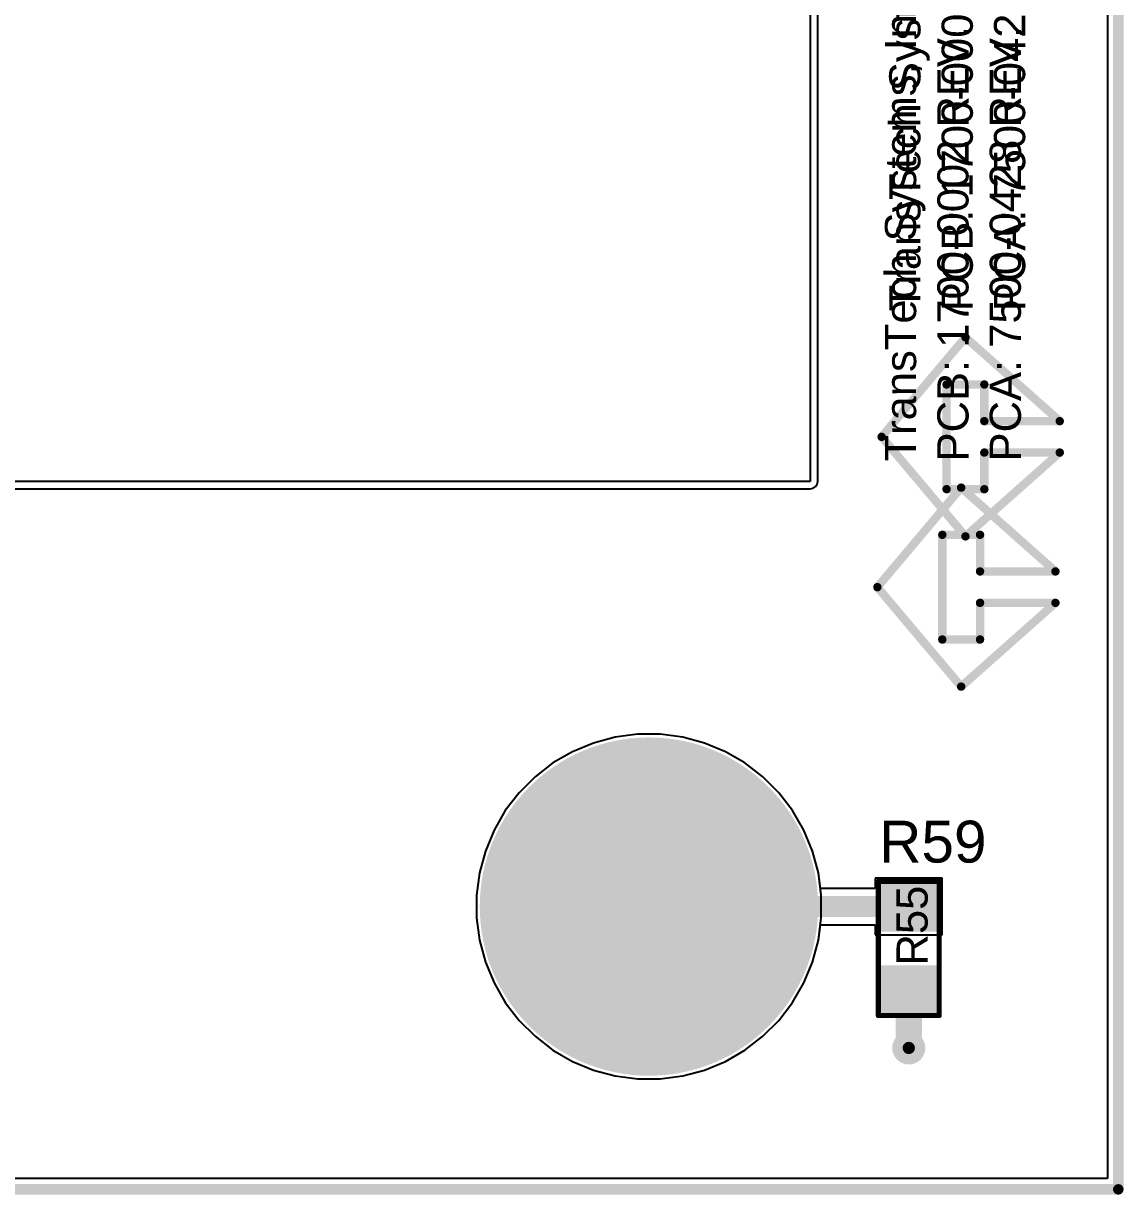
# Model space of a CAD drawing. Header units: inches. Extents: x -0.91 to 3.86, y -0.82 to 4.16.
# Drawn here: x 2.805 to 3.855, y -0.005 to 1.113 of the extents above; entities that cross this region are included whole.
import ezdxf

# ---------------------------------------------------------------- set-up
doc = ezdxf.new("R2010")
doc.units = ezdxf.units.IN
doc.header["$MEASUREMENT"] = 0
for name, color, linetype in [('Board Outline', 216, 'Continuous'), ('Bottom Layer 1', 5, 'Continuous'), ('Bottom Solder', 6, 'Continuous'), ('GND+Signal', 16, 'Continuous'), ('Mechanical 17', 56, 'Continuous'), ('Multi-Layer', 9, 'Continuous'), ('Pad Holes', 156, 'Continuous'), ('PWR+Signal', 76, 'Continuous'), ('Top Layer 1', 1, 'Continuous'), ('Top Overlay', 2, 'Continuous'), ('Top Paste', 8, 'Continuous'), ('Top Solder', 216, 'Continuous'), ('Via Holes', 16, 'Continuous')]:
    doc.layers.add(name, color=color, linetype=linetype)
doc.styles.add('Arial', font='', dxfattribs={"height": 0.2})
doc.styles.get('Arial').set_extended_font_data('Arial')

# ---------------------------------------------------------------- blocks, each defined once
blk = doc.blocks.new('R___0805_106')
at = {"layer": 'Top Layer 1'}
for points in [[(-0.06, 0.025), (-0.02, 0.025), (-0.02, -0.025), (-0.06, -0.025)], [(0.02, 0.025), (0.06, 0.025), (0.06, -0.025), (0.02, -0.025)]]:
    blk.add_hatch(color=1, dxfattribs=at).paths.add_polyline_path(points)
at = {"layer": 'Top Paste'}
for points in [[(-0.06, 0.025), (-0.02, 0.025), (-0.02, -0.025), (-0.06, -0.025)], [(0.02, 0.025), (0.06, 0.025), (0.06, -0.025), (0.02, -0.025)]]:
    blk.add_hatch(color=8, dxfattribs=at).paths.add_polyline_path(points)
at = {"layer": 'Top Solder'}
for points in [[(-0.064, 0.029), (-0.016, 0.029), (-0.016, -0.029), (-0.064, -0.029)], [(0.016, 0.029), (0.064, 0.029), (0.064, -0.029), (0.016, -0.029)]]:
    blk.add_hatch(color=216, dxfattribs=at).paths.add_polyline_path(points)
at = {"layer": 'Top Overlay'}
for points in [[(-0.064, 0.029, 0.005, 0.005, 0), (0.064, 0.029, 0.005, 0.005, 0)], [(-0.064, 0.029, 0.005, 0.005, 0), (-0.064, -0.029, 0.005, 0.005, 0)], [(0.064, 0.029, 0.005, 0.005, 0), (0.064, -0.029, 0.005, 0.005, 0)], [(-0.064, -0.029, 0.005, 0.005, 0), (0.064, -0.029, 0.005, 0.005, 0)]]:
    blk.add_lwpolyline(points, format="xyseb", dxfattribs=at)
for points in [[(-0.0653, 0.029, 0.0025, 0.0025, 1), (-0.0628, 0.029, 0.0025, 0.0025, 1)], [(-0.0653, 0.029, 0.0025, 0.0025, 1), (-0.0628, 0.029, 0.0025, 0.0025, 1)], [(0.0628, 0.029, 0.0025, 0.0025, 1), (0.0653, 0.029, 0.0025, 0.0025, 1)], [(0.0628, 0.029, 0.0025, 0.0025, 1), (0.0653, 0.029, 0.0025, 0.0025, 1)], [(-0.0653, -0.029, 0.0025, 0.0025, 1), (-0.0628, -0.029, 0.0025, 0.0025, 1)], [(-0.0653, -0.029, 0.0025, 0.0025, 1), (-0.0628, -0.029, 0.0025, 0.0025, 1)], [(0.0628, -0.029, 0.0025, 0.0025, 1), (0.0653, -0.029, 0.0025, 0.0025, 1)], [(0.0628, -0.029, 0.0025, 0.0025, 1), (0.0653, -0.029, 0.0025, 0.0025, 1)]]:
    blk.add_lwpolyline(points, format="xyseb", close=True, dxfattribs=at)
blk = doc.blocks.new('M4_M________H____110')
at = {"layer": 'Bottom Layer 1'}
h = blk.add_hatch(color=5, dxfattribs=at)
edge = h.paths.add_edge_path()
edge.add_arc((0, 0), 0.1575, 0, 360)
at = {"layer": 'Bottom Solder'}
h = blk.add_hatch(color=6, dxfattribs=at)
edge = h.paths.add_edge_path()
edge.add_arc((0, 0), 0.1615, 0, 360)
at = {"layer": 'GND+Signal'}
h = blk.add_hatch(color=16, dxfattribs=at)
edge = h.paths.add_edge_path()
edge.add_arc((0, 0), 0.1575, 0, 360)
at = {"layer": 'Multi-Layer'}
h = blk.add_hatch(color=9, dxfattribs=at)
edge = h.paths.add_edge_path()
edge.add_arc((0, 0), 0.1575, 0, 360)
at = {"layer": 'Pad Holes'}
h = blk.add_hatch(color=7, dxfattribs=at)
edge = h.paths.add_edge_path()
edge.add_arc((0, 0), 0.0886, 0, 360)
at = {"layer": 'PWR+Signal'}
h = blk.add_hatch(color=76, dxfattribs=at)
edge = h.paths.add_edge_path()
edge.add_arc((0, 0), 0.1575, 0, 360)
at = {"layer": 'Top Layer 1'}
h = blk.add_hatch(color=1, dxfattribs=at)
edge = h.paths.add_edge_path()
edge.add_arc((0, 0), 0.1575, 0, 360)
at = {"layer": 'Top Solder'}
h = blk.add_hatch(color=216, dxfattribs=at)
edge = h.paths.add_edge_path()
edge.add_arc((0, 0), 0.1615, 0, 360)

msp = doc.modelspace()

# ---------------------------------------------------------------- hatches: boundary and pattern name
at = {"layer": 'Bottom Layer 1'}
h = msp.add_hatch(color=5, dxfattribs=at)
edge = h.paths.add_edge_path()
edge.add_arc((3.65, 0.135), 0.0118, 0, 360)
at = {"layer": 'Bottom Solder'}
h = msp.add_hatch(color=6, dxfattribs=at)
edge = h.paths.add_edge_path()
edge.add_arc((3.65, 0.135), 0.0158, 0, 360)
at = {"layer": 'GND+Signal'}
h = msp.add_hatch(color=16, dxfattribs=at)
edge = h.paths.add_edge_path()
edge.add_arc((3.65, 0.135), 0.0118, 0, 360)
at = {"layer": 'Pad Holes'}
h = msp.add_hatch(color=7, dxfattribs=at)
edge = h.paths.add_edge_path()
edge.add_arc((3.7, 0.67), 0.002, 0, 360)
h = msp.add_hatch(color=7, dxfattribs=at)
edge = h.paths.add_edge_path()
edge.add_arc((3.7, 0.67), 0.002, 0, 360)
h = msp.add_hatch(color=7, dxfattribs=at)
edge = h.paths.add_edge_path()
edge.add_arc((3.682, 0.625), 0.002, 0, 360)
h = msp.add_hatch(color=7, dxfattribs=at)
edge = h.paths.add_edge_path()
edge.add_arc((3.682, 0.625), 0.002, 0, 360)
h = msp.add_hatch(color=7, dxfattribs=at)
edge = h.paths.add_edge_path()
edge.add_arc((3.718, 0.625), 0.002, 0, 360)
h = msp.add_hatch(color=7, dxfattribs=at)
edge = h.paths.add_edge_path()
edge.add_arc((3.718, 0.625), 0.002, 0, 360)
h = msp.add_hatch(color=7, dxfattribs=at)
edge = h.paths.add_edge_path()
edge.add_arc((3.718, 0.59), 0.002, 0, 360)
h = msp.add_hatch(color=7, dxfattribs=at)
edge = h.paths.add_edge_path()
edge.add_arc((3.718, 0.59), 0.002, 0, 360)
h = msp.add_hatch(color=7, dxfattribs=at)
edge = h.paths.add_edge_path()
edge.add_arc((3.79, 0.59), 0.002, 0, 360)
h = msp.add_hatch(color=7, dxfattribs=at)
edge = h.paths.add_edge_path()
edge.add_arc((3.79, 0.59), 0.002, 0, 360)
h = msp.add_hatch(color=7, dxfattribs=at)
edge = h.paths.add_edge_path()
edge.add_arc((3.62, 0.575), 0.002, 0, 360)
h = msp.add_hatch(color=7, dxfattribs=at)
edge = h.paths.add_edge_path()
edge.add_arc((3.62, 0.575), 0.002, 0, 360)
h = msp.add_hatch(color=7, dxfattribs=at)
edge = h.paths.add_edge_path()
edge.add_arc((3.718, 0.56), 0.002, 0, 360)
h = msp.add_hatch(color=7, dxfattribs=at)
edge = h.paths.add_edge_path()
edge.add_arc((3.718, 0.56), 0.002, 0, 360)
h = msp.add_hatch(color=7, dxfattribs=at)
edge = h.paths.add_edge_path()
edge.add_arc((3.79, 0.56), 0.002, 0, 360)
h = msp.add_hatch(color=7, dxfattribs=at)
edge = h.paths.add_edge_path()
edge.add_arc((3.79, 0.56), 0.002, 0, 360)
h = msp.add_hatch(color=7, dxfattribs=at)
edge = h.paths.add_edge_path()
edge.add_arc((3.682, 0.525), 0.002, 0, 360)
h = msp.add_hatch(color=7, dxfattribs=at)
edge = h.paths.add_edge_path()
edge.add_arc((3.682, 0.525), 0.002, 0, 360)
h = msp.add_hatch(color=7, dxfattribs=at)
edge = h.paths.add_edge_path()
edge.add_arc((3.718, 0.525), 0.002, 0, 360)
h = msp.add_hatch(color=7, dxfattribs=at)
edge = h.paths.add_edge_path()
edge.add_arc((3.718, 0.525), 0.002, 0, 360)
h = msp.add_hatch(color=7, dxfattribs=at)
edge = h.paths.add_edge_path()
edge.add_arc((3.7, 0.48), 0.002, 0, 360)
h = msp.add_hatch(color=7, dxfattribs=at)
edge = h.paths.add_edge_path()
edge.add_arc((3.7, 0.48), 0.002, 0, 360)
at = {"layer": 'PWR+Signal'}
h = msp.add_hatch(color=76, dxfattribs=at)
edge = h.paths.add_edge_path()
edge.add_arc((3.65, 0.135), 0.0118, 0, 360)
at = {"layer": 'Top Layer 1'}
h = msp.add_hatch(color=1, dxfattribs=at)
edge = h.paths.add_edge_path()
edge.add_arc((3.65, 0.135), 0.0118, 0, 360)
at = {"layer": 'Top Solder'}
h = msp.add_hatch(color=216, dxfattribs=at)
edge = h.paths.add_edge_path()
edge.add_arc((3.65, 0.135), 0.0158, 0, 360)
at = {"layer": 'Via Holes'}
h = msp.add_hatch(color=7, dxfattribs=at)
edge = h.paths.add_edge_path()
edge.add_arc((3.65, 0.135), 0.00591, 0, 360)

# ---------------------------------------------------------------- linework, layer by layer
at = {"layer": 'Board Outline'}
for points in [[(3.85, 0, 0.01, 0.01, 0), (3.85, 4.15, 0.01, 0.01, 0)], [(0, 0, 0.01, 0.01, 0), (3.85, 0, 0.01, 0.01, 0)]]:
    msp.add_lwpolyline(points, format="xyseb", dxfattribs=at)
msp.add_lwpolyline([(3.8475, 0, 0.005, 0.005, 1), (3.8525, 0, 0.005, 0.005, 1)], format="xyseb", close=True, dxfattribs=at)
msp.add_lwpolyline([(3.8475, 0, 0.005, 0.005, 1), (3.8525, 0, 0.005, 0.005, 1)], format="xyseb", close=True, dxfattribs=at)
at = {"layer": 'Bottom Layer 1'}
for p, q in [((3.8398, 4.1398), (3.8398, 0.0102)), ((3.349, 0.4261), (3.3291, 0.4178)), ((3.3698, 0.4317), (3.349, 0.4261)), ((3.3912, 0.4345), (3.3698, 0.4317)), ((3.4128, 0.4345), (3.3912, 0.4345)), ((3.4342, 0.4317), (3.4128, 0.4345)), ((3.455, 0.4261), (3.4342, 0.4317)), ((3.4749, 0.4178), (3.455, 0.4261)), ((3.3291, 0.4178), (3.3104, 0.4071)), ((3.4936, 0.4071), (3.4749, 0.4178)), ((3.3104, 0.4071), (3.2933, 0.3939)), ((3.5107, 0.3939), (3.4936, 0.4071)), ((3.2933, 0.3939), (3.2781, 0.3787)), ((3.5259, 0.3787), (3.5107, 0.3939)), ((3.2781, 0.3787), (3.2649, 0.3616)), ((3.5391, 0.3616), (3.5259, 0.3787)), ((3.2649, 0.3616), (3.2542, 0.3429)), ((3.5498, 0.3429), (3.5391, 0.3616)), ((3.2542, 0.3429), (3.2459, 0.323)), ((3.5581, 0.323), (3.5498, 0.3429)), ((3.2459, 0.323), (3.2403, 0.3022)), ((3.5637, 0.3022), (3.5581, 0.323)), ((3.2403, 0.3022), (3.2375, 0.2808)), ((3.5665, 0.2808), (3.5637, 0.3022)), ((3.2375, 0.2808), (3.2375, 0.2592)), ((3.5665, 0.2592), (3.5665, 0.2808)), ((3.2375, 0.2592), (3.2403, 0.2378)), ((3.5637, 0.2378), (3.5665, 0.2592)), ((3.2403, 0.2378), (3.2459, 0.217)), ((3.5581, 0.217), (3.5637, 0.2378)), ((3.2459, 0.217), (3.2542, 0.1971)), ((3.5498, 0.1971), (3.5581, 0.217)), ((3.2542, 0.1971), (3.2649, 0.1784)), ((3.5391, 0.1784), (3.5498, 0.1971)), ((3.2649, 0.1784), (3.2781, 0.1613)), ((3.5259, 0.1613), (3.5391, 0.1784)), ((3.2781, 0.1613), (3.2933, 0.1461)), ((3.5107, 0.1461), (3.5259, 0.1613)), ((3.2933, 0.1461), (3.3104, 0.1329)), ((3.4936, 0.1329), (3.5107, 0.1461)), ((3.3104, 0.1329), (3.3291, 0.1222)), ((3.4749, 0.1222), (3.4936, 0.1329)), ((3.3291, 0.1222), (3.349, 0.1139)), ((3.349, 0.1139), (3.3698, 0.1083)), ((3.4342, 0.1083), (3.455, 0.1139)), ((3.455, 0.1139), (3.4749, 0.1222)), ((3.3698, 0.1083), (3.3912, 0.1055)), ((3.3912, 0.1055), (3.4128, 0.1055)), ((3.4128, 0.1055), (3.4342, 0.1083)), ((3.8398, 0.0102), (0.0102, 0.0102))]:
    msp.add_line(p, q, dxfattribs=at)
at = {"layer": 'GND+Signal'}
for p, q in [((3.8398, 4.1398), (3.8398, 0.0102)), ((3.349, 0.4261), (3.3291, 0.4178)), ((3.3698, 0.4317), (3.349, 0.4261)), ((3.3912, 0.4345), (3.3698, 0.4317)), ((3.4128, 0.4345), (3.3912, 0.4345)), ((3.4342, 0.4317), (3.4128, 0.4345)), ((3.455, 0.4261), (3.4342, 0.4317)), ((3.4749, 0.4178), (3.455, 0.4261)), ((3.3291, 0.4178), (3.3104, 0.4071)), ((3.4936, 0.4071), (3.4749, 0.4178)), ((3.3104, 0.4071), (3.2933, 0.3939)), ((3.5107, 0.3939), (3.4936, 0.4071)), ((3.2933, 0.3939), (3.2781, 0.3787)), ((3.5259, 0.3787), (3.5107, 0.3939)), ((3.2781, 0.3787), (3.2649, 0.3616)), ((3.5391, 0.3616), (3.5259, 0.3787)), ((3.2649, 0.3616), (3.2542, 0.3429)), ((3.5498, 0.3429), (3.5391, 0.3616)), ((3.2542, 0.3429), (3.2459, 0.323)), ((3.5581, 0.323), (3.5498, 0.3429)), ((3.2459, 0.323), (3.2403, 0.3022)), ((3.5637, 0.3022), (3.5581, 0.323)), ((3.2403, 0.3022), (3.2375, 0.2808)), ((3.5665, 0.2808), (3.5637, 0.3022)), ((3.2375, 0.2808), (3.2375, 0.2592)), ((3.5665, 0.2592), (3.5665, 0.2808)), ((3.2375, 0.2592), (3.2403, 0.2378)), ((3.5637, 0.2378), (3.5665, 0.2592)), ((3.2403, 0.2378), (3.2459, 0.217)), ((3.5581, 0.217), (3.5637, 0.2378)), ((3.2459, 0.217), (3.2542, 0.1971)), ((3.5498, 0.1971), (3.5581, 0.217)), ((3.2542, 0.1971), (3.2649, 0.1784)), ((3.5391, 0.1784), (3.5498, 0.1971)), ((3.2649, 0.1784), (3.2781, 0.1613)), ((3.5259, 0.1613), (3.5391, 0.1784)), ((3.2781, 0.1613), (3.2933, 0.1461)), ((3.5107, 0.1461), (3.5259, 0.1613)), ((3.2933, 0.1461), (3.3104, 0.1329)), ((3.4936, 0.1329), (3.5107, 0.1461)), ((3.3104, 0.1329), (3.3291, 0.1222)), ((3.4749, 0.1222), (3.4936, 0.1329)), ((3.3291, 0.1222), (3.349, 0.1139)), ((3.349, 0.1139), (3.3698, 0.1083)), ((3.4342, 0.1083), (3.455, 0.1139)), ((3.455, 0.1139), (3.4749, 0.1222)), ((3.3698, 0.1083), (3.3912, 0.1055)), ((3.3912, 0.1055), (3.4128, 0.1055)), ((3.4128, 0.1055), (3.4342, 0.1083)), ((3.8398, 0.0102), (0.0102, 0.0102))]:
    msp.add_line(p, q, dxfattribs=at)
at = {"layer": 'Mechanical 17'}
for points in [[(3.62, 0.575, 0.008, 0.008, 0), (3.7, 0.67, 0.008, 0.008, 0)], [(3.7, 0.67, 0.008, 0.008, 0), (3.79, 0.59, 0.008, 0.008, 0)], [(3.682, 0.625, 0.008, 0.008, 0), (3.718, 0.625, 0.008, 0.008, 0)], [(3.682, 0.525, 0.008, 0.008, 0), (3.682, 0.625, 0.008, 0.008, 0)], [(3.718, 0.59, 0.008, 0.008, 0), (3.718, 0.625, 0.008, 0.008, 0)], [(3.718, 0.59, 0.008, 0.008, 0), (3.79, 0.59, 0.008, 0.008, 0)], [(3.62, 0.575, 0.008, 0.008, 0), (3.7, 0.48, 0.008, 0.008, 0)], [(3.7, 0.48, 0.008, 0.008, 0), (3.79, 0.56, 0.008, 0.008, 0)], [(3.718, 0.525, 0.008, 0.008, 0), (3.718, 0.56, 0.008, 0.008, 0)], [(3.718, 0.56, 0.008, 0.008, 0), (3.79, 0.56, 0.008, 0.008, 0)], [(3.682, 0.525, 0.008, 0.008, 0), (3.718, 0.525, 0.008, 0.008, 0)]]:
    msp.add_lwpolyline(points, format="xyseb", dxfattribs=at)
for points in [[(3.698, 0.67, 0.004, 0.004, 1), (3.702, 0.67, 0.004, 0.004, 1)], [(3.698, 0.67, 0.004, 0.004, 1), (3.702, 0.67, 0.004, 0.004, 1)], [(3.68, 0.625, 0.004, 0.004, 1), (3.684, 0.625, 0.004, 0.004, 1)], [(3.68, 0.625, 0.004, 0.004, 1), (3.684, 0.625, 0.004, 0.004, 1)], [(3.716, 0.625, 0.004, 0.004, 1), (3.72, 0.625, 0.004, 0.004, 1)], [(3.716, 0.625, 0.004, 0.004, 1), (3.72, 0.625, 0.004, 0.004, 1)], [(3.716, 0.59, 0.004, 0.004, 1), (3.72, 0.59, 0.004, 0.004, 1)], [(3.716, 0.59, 0.004, 0.004, 1), (3.72, 0.59, 0.004, 0.004, 1)], [(3.788, 0.59, 0.004, 0.004, 1), (3.792, 0.59, 0.004, 0.004, 1)], [(3.788, 0.59, 0.004, 0.004, 1), (3.792, 0.59, 0.004, 0.004, 1)], [(3.618, 0.575, 0.004, 0.004, 1), (3.622, 0.575, 0.004, 0.004, 1)], [(3.618, 0.575, 0.004, 0.004, 1), (3.622, 0.575, 0.004, 0.004, 1)], [(3.716, 0.56, 0.004, 0.004, 1), (3.72, 0.56, 0.004, 0.004, 1)], [(3.716, 0.56, 0.004, 0.004, 1), (3.72, 0.56, 0.004, 0.004, 1)], [(3.788, 0.56, 0.004, 0.004, 1), (3.792, 0.56, 0.004, 0.004, 1)], [(3.788, 0.56, 0.004, 0.004, 1), (3.792, 0.56, 0.004, 0.004, 1)], [(3.68, 0.525, 0.004, 0.004, 1), (3.684, 0.525, 0.004, 0.004, 1)], [(3.68, 0.525, 0.004, 0.004, 1), (3.684, 0.525, 0.004, 0.004, 1)], [(3.716, 0.525, 0.004, 0.004, 1), (3.72, 0.525, 0.004, 0.004, 1)], [(3.716, 0.525, 0.004, 0.004, 1), (3.72, 0.525, 0.004, 0.004, 1)], [(3.698, 0.48, 0.004, 0.004, 1), (3.702, 0.48, 0.004, 0.004, 1)], [(3.698, 0.48, 0.004, 0.004, 1), (3.702, 0.48, 0.004, 0.004, 1)]]:
    msp.add_lwpolyline(points, format="xyseb", close=True, dxfattribs=at)
at = {"layer": 'PWR+Signal'}
for p, q in [((3.8398, 4.1398), (3.8398, 0.0102)), ((3.556, 3.1522), (3.556, 0.676)), ((3.5631, 0.676), (3.5631, 3.1522)), ((3.556, 0.676), (0.249, 0.676)), ((3.5587, 0.6694), (3.561, 0.671)), ((3.561, 0.671), (3.5626, 0.6733)), ((3.5626, 0.6733), (3.5631, 0.676)), ((0.6229, 0.6689), (3.556, 0.6689)), ((3.556, 0.6689), (3.5587, 0.6694)), ((3.349, 0.4261), (3.3291, 0.4178)), ((3.3698, 0.4317), (3.349, 0.4261)), ((3.3912, 0.4345), (3.3698, 0.4317)), ((3.4128, 0.4345), (3.3912, 0.4345)), ((3.4342, 0.4317), (3.4128, 0.4345)), ((3.455, 0.4261), (3.4342, 0.4317)), ((3.4749, 0.4178), (3.455, 0.4261)), ((3.3291, 0.4178), (3.3104, 0.4071)), ((3.4936, 0.4071), (3.4749, 0.4178)), ((3.3104, 0.4071), (3.2933, 0.3939)), ((3.5107, 0.3939), (3.4936, 0.4071)), ((3.2933, 0.3939), (3.2781, 0.3787)), ((3.5259, 0.3787), (3.5107, 0.3939)), ((3.2781, 0.3787), (3.2649, 0.3616)), ((3.5391, 0.3616), (3.5259, 0.3787)), ((3.2649, 0.3616), (3.2542, 0.3429)), ((3.5498, 0.3429), (3.5391, 0.3616)), ((3.2542, 0.3429), (3.2459, 0.323)), ((3.5581, 0.323), (3.5498, 0.3429)), ((3.2459, 0.323), (3.2403, 0.3022)), ((3.5637, 0.3022), (3.5581, 0.323)), ((3.2403, 0.3022), (3.2375, 0.2808)), ((3.5665, 0.2808), (3.5637, 0.3022)), ((3.2375, 0.2808), (3.2375, 0.2592)), ((3.5665, 0.2592), (3.5665, 0.2808)), ((3.2375, 0.2592), (3.2403, 0.2378)), ((3.5637, 0.2378), (3.5665, 0.2592)), ((3.2403, 0.2378), (3.2459, 0.217)), ((3.5581, 0.217), (3.5637, 0.2378)), ((3.2459, 0.217), (3.2542, 0.1971)), ((3.5498, 0.1971), (3.5581, 0.217)), ((3.2542, 0.1971), (3.2649, 0.1784)), ((3.5391, 0.1784), (3.5498, 0.1971)), ((3.2649, 0.1784), (3.2781, 0.1613)), ((3.5259, 0.1613), (3.5391, 0.1784)), ((3.2781, 0.1613), (3.2933, 0.1461)), ((3.5107, 0.1461), (3.5259, 0.1613)), ((3.2933, 0.1461), (3.3104, 0.1329)), ((3.4936, 0.1329), (3.5107, 0.1461)), ((3.3104, 0.1329), (3.3291, 0.1222)), ((3.4749, 0.1222), (3.4936, 0.1329)), ((3.3291, 0.1222), (3.349, 0.1139)), ((3.349, 0.1139), (3.3698, 0.1083)), ((3.4342, 0.1083), (3.455, 0.1139)), ((3.455, 0.1139), (3.4749, 0.1222)), ((3.3698, 0.1083), (3.3912, 0.1055)), ((3.3912, 0.1055), (3.4128, 0.1055)), ((3.4128, 0.1055), (3.4342, 0.1083)), ((3.8398, 0.0102), (0.0102, 0.0102))]:
    msp.add_line(p, q, dxfattribs=at)
at = {"layer": 'Top Layer 1'}
for p, q in [((3.8398, 4.1398), (3.8398, 0.0102)), ((3.349, 0.4261), (3.3291, 0.4178)), ((3.3698, 0.4317), (3.349, 0.4261)), ((3.3912, 0.4345), (3.3698, 0.4317)), ((3.4128, 0.4345), (3.3912, 0.4345)), ((3.4342, 0.4317), (3.4128, 0.4345)), ((3.455, 0.4261), (3.4342, 0.4317)), ((3.4749, 0.4178), (3.455, 0.4261)), ((3.3291, 0.4178), (3.3104, 0.4071)), ((3.4936, 0.4071), (3.4749, 0.4178)), ((3.3104, 0.4071), (3.2933, 0.3939)), ((3.5107, 0.3939), (3.4936, 0.4071)), ((3.2933, 0.3939), (3.2781, 0.3787)), ((3.5259, 0.3787), (3.5107, 0.3939)), ((3.2781, 0.3787), (3.2649, 0.3616)), ((3.5391, 0.3616), (3.5259, 0.3787)), ((3.2649, 0.3616), (3.2542, 0.3429)), ((3.5498, 0.3429), (3.5391, 0.3616)), ((3.2542, 0.3429), (3.2459, 0.323)), ((3.5581, 0.323), (3.5498, 0.3429)), ((3.2459, 0.323), (3.2403, 0.3022)), ((3.5637, 0.3022), (3.5581, 0.323)), ((3.2403, 0.3022), (3.2375, 0.2808)), ((3.5656, 0.2873), (3.5637, 0.3022)), ((3.682, 0.297), (3.618, 0.297)), ((3.618, 0.297), (3.618, 0.2873)), ((3.682, 0.243), (3.682, 0.297)), ((3.2375, 0.2808), (3.2375, 0.2592)), ((3.618, 0.2873), (3.5656, 0.2873)), ((3.2375, 0.2592), (3.2403, 0.2378)), ((3.5637, 0.2378), (3.5656, 0.2527)), ((3.5656, 0.2527), (3.618, 0.2527)), ((3.618, 0.2527), (3.618, 0.243)), ((3.2403, 0.2378), (3.2459, 0.217)), ((3.5581, 0.217), (3.5637, 0.2378)), ((3.618, 0.243), (3.682, 0.243)), ((3.2459, 0.217), (3.2542, 0.1971)), ((3.5498, 0.1971), (3.5581, 0.217)), ((3.2542, 0.1971), (3.2649, 0.1784)), ((3.5391, 0.1784), (3.5498, 0.1971)), ((3.2649, 0.1784), (3.2781, 0.1613)), ((3.5259, 0.1613), (3.5391, 0.1784)), ((3.2781, 0.1613), (3.2933, 0.1461)), ((3.5107, 0.1461), (3.5259, 0.1613)), ((3.2933, 0.1461), (3.3104, 0.1329)), ((3.4936, 0.1329), (3.5107, 0.1461)), ((3.3104, 0.1329), (3.3291, 0.1222)), ((3.4749, 0.1222), (3.4936, 0.1329)), ((3.3291, 0.1222), (3.349, 0.1139)), ((3.349, 0.1139), (3.3698, 0.1083)), ((3.4342, 0.1083), (3.455, 0.1139)), ((3.455, 0.1139), (3.4749, 0.1222)), ((3.3698, 0.1083), (3.3912, 0.1055)), ((3.3912, 0.1055), (3.4128, 0.1055)), ((3.4128, 0.1055), (3.4342, 0.1083)), ((3.8398, 0.0102), (0.0102, 0.0102))]:
    msp.add_line(p, q, dxfattribs=at)
for points in [[(3.402, 0.27, 0.02, 0.02, 0), (3.65, 0.27, 0.02, 0.02, 0)], [(3.65, 0.135, 0.025, 0.025, 0), (3.65, 0.19, 0.025, 0.025, 0)]]:
    msp.add_lwpolyline(points, format="xyseb", dxfattribs=at)
for points in [[(3.397, 0.27, 0.01, 0.01, 1), (3.407, 0.27, 0.01, 0.01, 1)], [(3.645, 0.27, 0.01, 0.01, 1), (3.655, 0.27, 0.01, 0.01, 1)], [(3.6438, 0.19, 0.0125, 0.0125, 1), (3.6563, 0.19, 0.0125, 0.0125, 1)], [(3.6438, 0.135, 0.0125, 0.0125, 1), (3.6563, 0.135, 0.0125, 0.0125, 1)]]:
    msp.add_lwpolyline(points, format="xyseb", close=True, dxfattribs=at)
at = {"layer": 'Top Overlay'}
for points in [[(3.6241, 0.7185, 0.008, 0.008, 0), (3.7041, 0.8135, 0.008, 0.008, 0)], [(3.7041, 0.8135, 0.008, 0.008, 0), (3.7941, 0.7335, 0.008, 0.008, 0)], [(3.6861, 0.7685, 0.008, 0.008, 0), (3.7221, 0.7685, 0.008, 0.008, 0)], [(3.6861, 0.6685, 0.008, 0.008, 0), (3.6861, 0.7685, 0.008, 0.008, 0)], [(3.7221, 0.7335, 0.008, 0.008, 0), (3.7221, 0.7685, 0.008, 0.008, 0)], [(3.7221, 0.7335, 0.008, 0.008, 0), (3.7941, 0.7335, 0.008, 0.008, 0)], [(3.6241, 0.7185, 0.008, 0.008, 0), (3.7041, 0.6235, 0.008, 0.008, 0)], [(3.7041, 0.6235, 0.008, 0.008, 0), (3.7941, 0.7035, 0.008, 0.008, 0)], [(3.7221, 0.6685, 0.008, 0.008, 0), (3.7221, 0.7035, 0.008, 0.008, 0)], [(3.7221, 0.7035, 0.008, 0.008, 0), (3.7941, 0.7035, 0.008, 0.008, 0)], [(3.6861, 0.6685, 0.008, 0.008, 0), (3.7221, 0.6685, 0.008, 0.008, 0)]]:
    msp.add_lwpolyline(points, format="xyseb", dxfattribs=at)
for points in [[(3.7021, 0.8135, 0.004, 0.004, 1), (3.7061, 0.8135, 0.004, 0.004, 1)], [(3.7021, 0.8135, 0.004, 0.004, 1), (3.7061, 0.8135, 0.004, 0.004, 1)], [(3.6841, 0.7685, 0.004, 0.004, 1), (3.6881, 0.7685, 0.004, 0.004, 1)], [(3.6841, 0.7685, 0.004, 0.004, 1), (3.6881, 0.7685, 0.004, 0.004, 1)], [(3.7201, 0.7685, 0.004, 0.004, 1), (3.7241, 0.7685, 0.004, 0.004, 1)], [(3.7201, 0.7685, 0.004, 0.004, 1), (3.7241, 0.7685, 0.004, 0.004, 1)], [(3.7201, 0.7335, 0.004, 0.004, 1), (3.7241, 0.7335, 0.004, 0.004, 1)], [(3.7201, 0.7335, 0.004, 0.004, 1), (3.7241, 0.7335, 0.004, 0.004, 1)], [(3.7921, 0.7335, 0.004, 0.004, 1), (3.7961, 0.7335, 0.004, 0.004, 1)], [(3.7921, 0.7335, 0.004, 0.004, 1), (3.7961, 0.7335, 0.004, 0.004, 1)], [(3.6221, 0.7185, 0.004, 0.004, 1), (3.6261, 0.7185, 0.004, 0.004, 1)], [(3.6221, 0.7185, 0.004, 0.004, 1), (3.6261, 0.7185, 0.004, 0.004, 1)], [(3.7201, 0.7035, 0.004, 0.004, 1), (3.7241, 0.7035, 0.004, 0.004, 1)], [(3.7201, 0.7035, 0.004, 0.004, 1), (3.7241, 0.7035, 0.004, 0.004, 1)], [(3.7921, 0.7035, 0.004, 0.004, 1), (3.7961, 0.7035, 0.004, 0.004, 1)], [(3.7921, 0.7035, 0.004, 0.004, 1), (3.7961, 0.7035, 0.004, 0.004, 1)], [(3.6841, 0.6685, 0.004, 0.004, 1), (3.6881, 0.6685, 0.004, 0.004, 1)], [(3.6841, 0.6685, 0.004, 0.004, 1), (3.6881, 0.6685, 0.004, 0.004, 1)], [(3.7201, 0.6685, 0.004, 0.004, 1), (3.7241, 0.6685, 0.004, 0.004, 1)], [(3.7201, 0.6685, 0.004, 0.004, 1), (3.7241, 0.6685, 0.004, 0.004, 1)], [(3.7021, 0.6235, 0.004, 0.004, 1), (3.7061, 0.6235, 0.004, 0.004, 1)], [(3.7021, 0.6235, 0.004, 0.004, 1), (3.7061, 0.6235, 0.004, 0.004, 1)]]:
    msp.add_lwpolyline(points, format="xyseb", close=True, dxfattribs=at)

# ---------------------------------------------------------------- block references
msp.add_blockref('M4_M________H____110', (3.402, 0.27))
at = {"rotation": 90}
msp.add_blockref('R___0805_106', (3.65, 0.23), dxfattribs=at)

# ---------------------------------------------------------------- texts
at = {"layer": 'Mechanical 17', "style": 'Arial'}
for s, p in [('TransTech Systems, Inc', (3.657, 0.695)), ('PCB: 1700-0002 REV. A', (3.707, 0.695)), ('PCA: 7500-0428 REV. A', (3.757, 0.695)), ('R55', (3.668, 0.2137))]:
    msp.add_text(s, height=0.02975, rotation=90, dxfattribs=at).set_placement(p)
at = {"layer": 'Top Overlay', "style": 'Arial'}
for s, p in [('PCB: 1700-0002 REV. A', (3.7111, 0.8385)), ('PCA: 7500-0428 REV. A', (3.7611, 0.8385)), ('TransTech Systems, Inc', (3.6611, 0.8385))]:
    msp.add_text(s, height=0.02975, rotation=90, dxfattribs=at).set_placement(p)
msp.add_text('R59', height=0.04, dxfattribs=at).set_placement((3.6217, 0.312))

doc.saveas('drawing.dxf')
